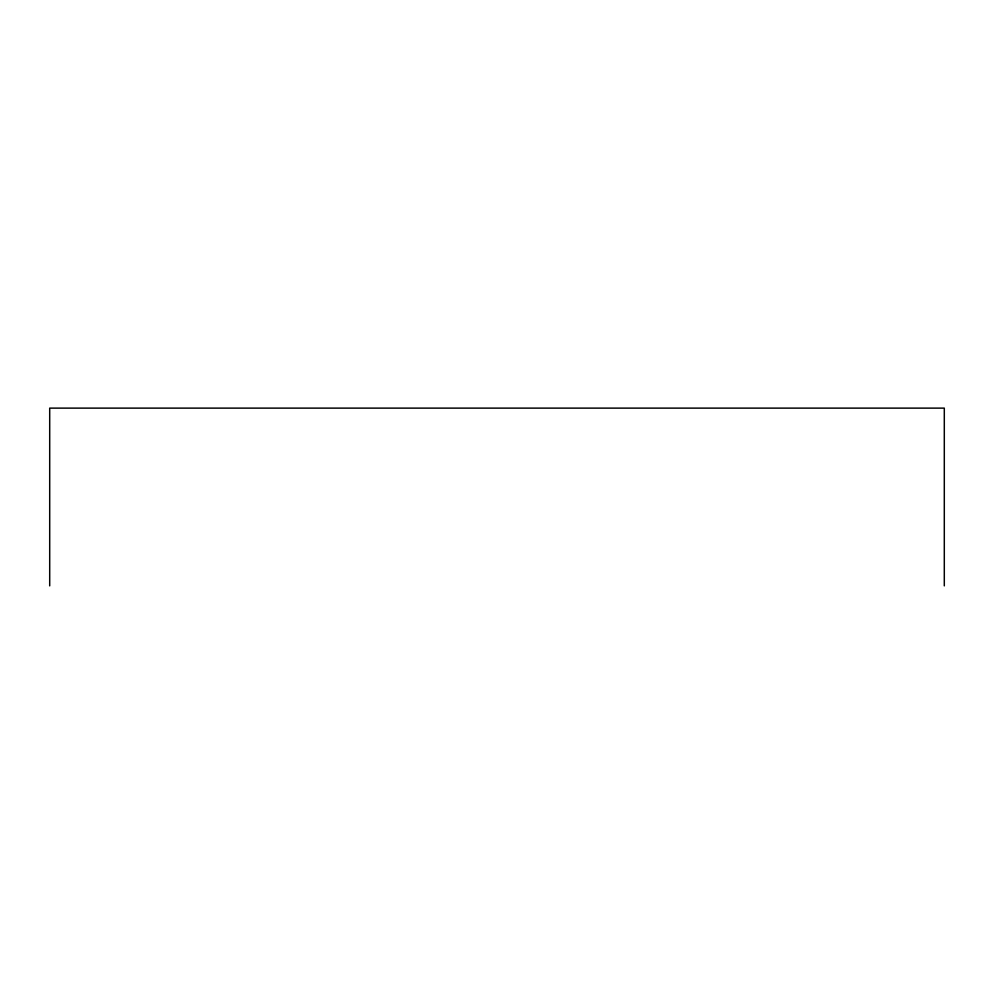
<?xml version="1.0" encoding="UTF-8"?>
<svg xmlns="http://www.w3.org/2000/svg" width="994" height="994" viewBox="0 0 994 994"><rect width="100%" height="100%" fill="white"/><g stroke="black" fill="none" stroke-linecap="round" stroke-linejoin="round"><path stroke-width="1.49" d="M944.3 585.876L944.3 408.124L49.7 408.124L49.7 585.876"/></g></svg>
